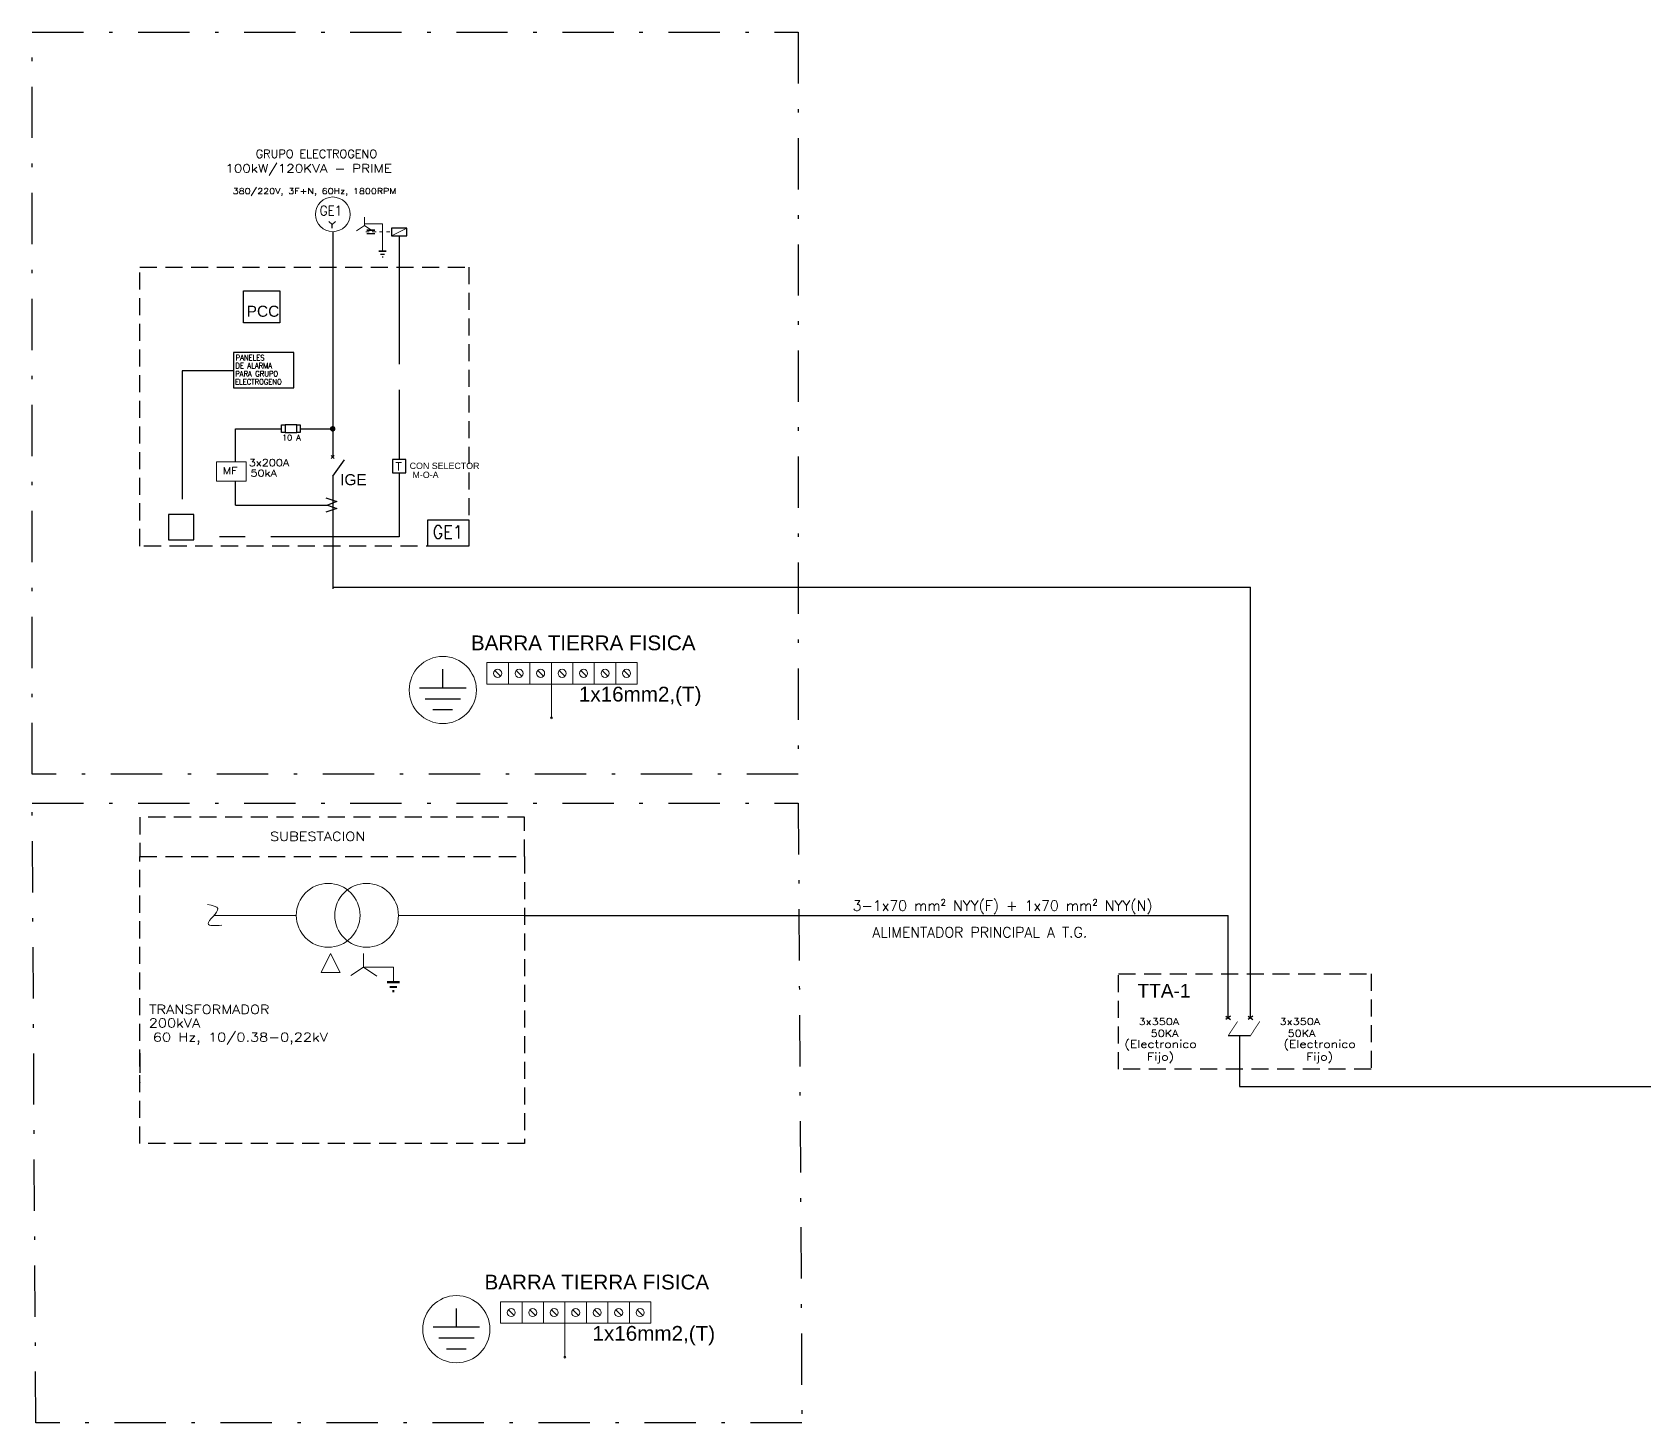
# Model space of a CAD drawing. Header units: inches. Extents: x 1395 to 2352, y -17763 to -17171.
# Drawn here: x 1866.22 to 1913.36, y -17384.68 to -17344.03 of the extents above; entities that cross this region are included whole.
import ezdxf
from ezdxf.enums import TextEntityAlignment as Align

# ---------------------------------------------------------------- set-up
doc = ezdxf.new("R2010")
doc.units = ezdxf.units.IN
for name, pattern in [('CENTER', [20, 12.5, -2.5, 2.5, -2.5]), ('DASHDOT', [1, 0.5, -0.25, 0, -0.25]), ('DASHED', [0.75, 0.5, -0.25]), ('HIDDEN', [0.375, 0.25, -0.125]), ('HIDDEN2', [0.1875, 0.125, -0.0625])]:
    doc.linetypes.add(name, pattern=pattern)
for name, color, linetype, lineweight in [('0-TEXTO Indicativo', 7, 'Continuous', 0), ('Barras', 13, 'Continuous', 0), ('COM', 5, 'Continuous', 5), ('E_N2XH', 6, 'Continuous', 20), ('IE-LUMINARIA CTO. EMERGENCIA', 1, 'Continuous', 30), ('TEXTO', 7, 'Continuous', 15)]:
    doc.layers.add(name, color=color, linetype=linetype, lineweight=lineweight)
for name, color, linetype in [('0.4', 4, 'Continuous'), ('FUERZA', 150, 'Continuous'), ('LINEA', 251, 'Continuous'), ('PROYECCIONES 0.2', 2, 'HIDDEN'), ('tablero', 1, 'Continuous'), ('TEX', 251, 'Continuous'), ('TEXTO 0.3', 3, 'Continuous'), ('TEXTO ELE.UNIFILAR', 2, 'Continuous')]:
    doc.layers.add(name, color=color, linetype=linetype)
doc.styles.add('Arial', font='arial.ttf')
doc.styles.add('kronen', font='GOTHIC.TTF')
doc.styles.add('RAUL-LTBT', font='swissl.ttf', dxfattribs={"height": 0.05})
doc.styles.add('ROMAND', font='romand__.ttf', dxfattribs={"width": 1.2, "height": 0.1})
doc.styles.add('Romans', font='romans.shx')
doc.styles.add('ROMANT', font='romant', dxfattribs={"width": 1.5, "height": 0.5})
doc.styles.get("Standard").update_dxf_attribs({"font": 'arial.ttf'})

# ---------------------------------------------------------------- blocks, each defined once
blk = doc.blocks.new('TIERRA')
at = {"layer": 'TEXTO', "color": 4}
for p, q in [((3.57, 8.89), (3.57, 16.5)), ((3.57, 16.5), (7.52, 16.5)), ((0, 8.62), (3.56, 8.62)), ((3.56, 8.62), (5.96, 12.11)), ((3.56, 8.62), (5.73, 5.29)), ((0, 0), (5, 2.46)), ((5, -2.54), (0, 0)), ((5, -2.54), (5, 2.46))]:
    blk.add_line(p, q, dxfattribs=at)
at = {"layer": 'TEXTO', "color": 60, "const_width": 0.6, "flags": 128}
for points in [[(7.52, 14.85), (7.52, 18.14)], [(8.79, 15.54), (8.79, 17.46)], [(9.92, 16.23), (9.92, 16.77)]]:
    blk.add_lwpolyline(points, dxfattribs=at)
blk = doc.blocks.new('CONECCION A TIERA')
at = {"color": 50}
for p, q in [((50.428, 41.833), (50.428, 42.383)), ((51.108, 41.833), (49.747, 41.833)), ((49.912, 41.519), (50.944, 41.519)), ((50.138, 41.205), (50.717, 41.205))]:
    blk.add_line(p, q, dxfattribs=at)
at = {"layer": 'Barras'}
for p, q in [((52.116, 42.179), (51.949, 42.346)), ((52.744, 42.179), (52.578, 42.346)), ((53.372, 42.179), (53.206, 42.346)), ((54, 42.179), (53.834, 42.346)), ((54.628, 42.179), (54.462, 42.346)), ((55.256, 42.179), (55.09, 42.346)), ((55.884, 42.179), (55.718, 42.346)), ((53.603, 41.948), (53.603, 40.96))]:
    blk.add_line(p, q, dxfattribs=at)
at = {"layer": 'Barras', "elevation": 0}
for points in [[(51.719, 41.948), (52.347, 41.948), (52.347, 42.576), (51.719, 42.576)], [(52.347, 41.948), (52.975, 41.948), (52.975, 42.576), (52.347, 42.576)], [(52.975, 41.948), (53.603, 41.948), (53.603, 42.576), (52.975, 42.576)], [(53.603, 41.948), (54.231, 41.948), (54.231, 42.576), (53.603, 42.576)], [(54.231, 41.948), (54.859, 41.948), (54.859, 42.576), (54.231, 42.576)], [(54.859, 41.948), (55.487, 41.948), (55.487, 42.576), (54.859, 42.576)], [(55.487, 41.948), (56.115, 41.948), (56.115, 42.576), (55.487, 42.576)]]:
    blk.add_lwpolyline(points, close=True, dxfattribs=at)
at = {"layer": 'Barras'}
for centre, radius in [((50.428, 41.775), 0.982), ((52.033, 42.262), 0.118), ((52.661, 42.262), 0.118), ((53.289, 42.262), 0.118), ((53.917, 42.262), 0.118), ((54.545, 42.262), 0.118), ((55.173, 42.262), 0.118), ((55.801, 42.262), 0.118)]:
    blk.add_circle(centre, radius, dxfattribs=at)
for start, end in [(0, 180), (180, 0)]:
    blk.add_arc((53.603, 40.96), 0.0268, start, end, dxfattribs=at)

msp = doc.modelspace()

# ---------------------------------------------------------------- linework, layer by layer
at = {"elevation": 0}
msp.add_lwpolyline([(1877.78, -17358.283), (1878.981, -17358.283), (1878.981, -17359.05), (1877.78, -17359.05)], close=True, dxfattribs=at)
at = {"layer": '0.4', "color": 5}
for p, q in [((1874.999, -17357.004), (1874.999, -17360.302)), ((1874.999, -17360.248), (1901.835, -17360.248)), ((1880.607, -17369.846), (1901.185, -17369.846)), ((1901.185, -17372.843), (1901.185, -17369.846))]:
    msp.add_line(p, q, dxfattribs=at)
at = {"layer": '0.4', "color": 5, "elevation": 0}
for points in [[(1901.835, -17372.843), (1901.835, -17360.248)], [(1901.51, -17373.359), (1901.51, -17374.851), (1916.357, -17374.851), (1916.357, -17374.851)]]:
    msp.add_lwpolyline(points, dxfattribs=at)
at = {"layer": 'COM', "color": 191, "ltscale": 0.4}
for p, q in [((1875.93, -17349.433), (1875.93, -17349.68)), ((1875.93, -17349.68), (1875.699, -17349.83)), ((1875.93, -17349.631), (1876.458, -17349.631)), ((1875.93, -17349.68), (1876.172, -17349.846)), ((1876.458, -17349.631), (1876.458, -17349.905)), ((1876.458, -17349.905), (1876.458, -17350.429)), ((1876.721, -17349.977), (1877.165, -17349.755))]:
    msp.add_line(p, q, dxfattribs=at)
at = {"layer": 'COM', "color": 191, "linetype": 'HIDDEN', "ltscale": 0.4}
msp.add_line((1875.968, -17349.866), (1876.721, -17349.866), dxfattribs=at)
at = {"layer": 'COM', "color": 0}
msp.add_circle((1875.001, -17349.351), 0.507, dxfattribs=at)
at = {"layer": 'E_N2XH', "elevation": 0}
for points in [[(1873.937, -17369.846), (1871.533, -17369.846)], [(1880.607, -17369.846), (1876.922, -17369.846)]]:
    msp.add_lwpolyline(points, dxfattribs=at)
at = {"layer": 'E_N2XH'}
for centre in [(1874.868, -17369.846), (1875.99, -17369.846)]:
    msp.add_circle(centre, 0.932, dxfattribs=at)
msp.add_spline([(1871.337, -17369.533), (1871.642, -17369.649), (1871.356, -17370.091), (1871.759, -17370.136)], degree=3, dxfattribs=at)
at = {"layer": 'FUERZA'}
for p, q in [((1875.001, -17349.857), (1875.001, -17356.446)), ((1901.118, -17372.795), (1901.251, -17372.891)), ((1901.251, -17372.795), (1901.118, -17372.891)), ((1901.768, -17372.795), (1901.902, -17372.891)), ((1901.902, -17372.795), (1901.768, -17372.891)), ((1901.185, -17373.359), (1901.835, -17373.359))]:
    msp.add_line(p, q, dxfattribs=at)
at = {"layer": 'FUERZA', "color": 0}
for p, q in [((1874.956, -17356.401), (1875.046, -17356.491)), ((1875.046, -17356.401), (1874.956, -17356.491)), ((1874.999, -17357.004), (1875.341, -17356.528))]:
    msp.add_line(p, q, dxfattribs=at)
at = {"layer": 'FUERZA', "color": 7, "elevation": 0, "flags": 128}
for points, const_width in [([(1875.994, -17349.814), (1876.239, -17349.814)], 0.0445), ([(1875.994, -17349.918), (1876.239, -17349.918)], 0.0445), ([(1876.343, -17350.429), (1876.572, -17350.429)], 0.0416), ([(1876.391, -17350.517), (1876.524, -17350.517)], 0.0416), ([(1876.439, -17350.595), (1876.476, -17350.595)], 0.0416)]:
    msp.add_lwpolyline(points, dxfattribs=dict(at, const_width=const_width))
at = {"layer": 'FUERZA', "color": 7, "elevation": 0}
for points in [[(1876.721, -17349.977), (1877.165, -17349.977), (1877.165, -17349.755), (1876.721, -17349.755)], [(1872.097, -17354.424), (1873.867, -17354.424), (1873.867, -17353.393), (1872.097, -17353.393)], [(1876.751, -17356.904), (1877.135, -17356.904), (1877.135, -17356.52), (1876.751, -17356.52)], [(1870.197, -17358.863), (1870.938, -17358.863), (1870.938, -17358.122), (1870.197, -17358.122)]]:
    msp.add_lwpolyline(points, close=True, dxfattribs=at)
at = {"layer": 'FUERZA', "color": 7, "linetype": 'CENTER', "ltscale": 0.3, "elevation": 0}
for points in [[(1876.943, -17349.977), (1876.943, -17355.086), (1876.943, -17355.086), (1876.943, -17356.52)], [(1872.097, -17353.927), (1870.596, -17353.927), (1870.596, -17358.122)], [(1876.943, -17356.904), (1876.943, -17358.777), (1870.938, -17358.777)]]:
    msp.add_lwpolyline(points, dxfattribs=at)
at = {"layer": 'FUERZA', "color": 7, "elevation": 0}
for points in [[(1874.049, -17355.508), (1874.049, -17355.733), (1873.95, -17355.733), (1873.95, -17355.508), (1873.611, -17355.508), (1873.611, -17355.733), (1873.504, -17355.733), (1873.504, -17355.508), (1873.611, -17355.508), (1873.611, -17355.733), (1873.95, -17355.733), (1873.95, -17355.508), (1874.049, -17355.508)], [(1874.799, -17357.641), (1875.118, -17357.745), (1874.843, -17357.849), (1875.118, -17357.953), (1874.799, -17358.056)]]:
    msp.add_lwpolyline(points, dxfattribs=at)
at = {"layer": 'FUERZA', "color": 7, "const_width": 0.0807, "elevation": 0}
msp.add_lwpolyline([(1874.96, -17355.621, 1), (1875.041, -17355.621, 1)], format="xyb", close=True, dxfattribs=at)
at = {"layer": 'FUERZA', "color": 7, "lineweight": 9, "elevation": 0}
msp.add_lwpolyline([(1871.604, -17357.148), (1872.466, -17357.148), (1872.466, -17356.582), (1871.604, -17356.582)], close=True, dxfattribs=at)
at = {"layer": 'FUERZA', "const_width": 0.0217, "elevation": 0}
for points in [[(1901.458, -17372.946), (1901.185, -17373.359)], [(1902.108, -17372.946), (1901.835, -17373.359)]]:
    msp.add_lwpolyline(points, dxfattribs=at)
at = {"layer": 'IE-LUMINARIA CTO. EMERGENCIA', "color": 5, "elevation": 0}
msp.add_lwpolyline([(1872.387, -17351.59), (1873.451, -17351.59), (1873.451, -17352.521), (1872.387, -17352.521)], close=True, dxfattribs=at)
at = {"layer": 'LINEA', "color": 3, "linetype": 'HIDDEN2', "ltscale": 4, "elevation": 0}
for points in [[(1869.362, -17350.895), (1878.981, -17350.895), (1878.981, -17359.05), (1869.362, -17359.05)], [(1869.362, -17368.125), (1880.607, -17368.125), (1880.607, -17366.978), (1869.362, -17366.978)], [(1869.362, -17368.125), (1880.607, -17368.125), (1880.607, -17376.518), (1869.362, -17376.518)], [(1897.975, -17371.554), (1905.361, -17371.554), (1905.361, -17374.341), (1897.975, -17374.341)]]:
    msp.add_lwpolyline(points, close=True, dxfattribs=at)
at = {"layer": 'PROYECCIONES 0.2', "color": 3, "linetype": 'DASHED', "ltscale": 1.15, "elevation": 0}
msp.add_lwpolyline([(1869.362, -17373.871), (1869.362, -17374.74)], dxfattribs=at)
at = {"layer": 'tablero', "color": 1, "linetype": 'DASHDOT', "ltscale": 3, "elevation": 0}
for points in [[(1866.215, -17344.028), (1888.612, -17344.028), (1888.612, -17365.719), (1866.215, -17365.719)], [(1866.215, -17366.567), (1888.612, -17366.567), (1888.717, -17384.68), (1866.32, -17384.68)]]:
    msp.add_lwpolyline(points, close=True, dxfattribs=at)
at = {"layer": 'TEX', "color": 0}
for p, q in [((1874.89, -17349.56), (1874.988, -17349.645)), ((1874.988, -17349.645), (1875.086, -17349.56)), ((1874.988, -17349.76), (1874.988, -17349.645)), ((1872.161, -17355.621), (1873.504, -17355.621)), ((1872.161, -17356.582), (1872.161, -17355.621)), ((1874.049, -17355.621), (1875.001, -17355.621)), ((1872.161, -17357.849), (1872.161, -17357.148)), ((1872.161, -17357.849), (1874.843, -17357.849))]:
    msp.add_line(p, q, dxfattribs=at)

# ---------------------------------------------------------------- block references
for p in [(1827.79, -17405.033, 0), (1828.188, -17423.721, 0)]:
    msp.add_blockref('CONECCION A TIERA', p)
at = {"layer": 'COM', "xscale": 0.1111418880000001, "yscale": 0.1111418880000001, "zscale": 0.1111418880000001, "rotation": 270}
msp.add_blockref('TIERRA', (1874.94, -17370.963), dxfattribs=at)

# ---------------------------------------------------------------- texts
at = {"layer": '0-TEXTO Indicativo', "linetype": 'HIDDEN', "style": 'RAUL-LTBT'}
for p in [(1879.041, -17362.095), (1879.439, -17380.783)]:
    msp.add_text('BARRA TIERRA FISICA', height=0.43177, dxfattribs=at).set_placement(p)
at = {"layer": '0-TEXTO Indicativo', "style": 'RAUL-LTBT'}
for p in [(1882.197, -17363.594), (1882.595, -17382.282)]:
    msp.add_text('1x16mm2,(T)', height=0.43177, dxfattribs=at).set_placement(p)
at = {"layer": 'FUERZA', "color": 7, "style": 'ROMAND', "width": 1.2}
msp.add_text('T', height=0.235, dxfattribs=at).set_placement((1876.83, -17356.839))
at = {"layer": 'TEXTO', "color": 0, "style": 'ROMANT'}
msp.add_text('GRUPO ELECTROGENO ', height=0.24223, dxfattribs=at).set_placement((1872.748, -17347.704))
at = {"layer": 'TEXTO', "color": 0}
for s, height, style, width, p in [('100kW/120KVA - PRIME', 0.24223, 'ROMANT', 1.2, (1871.86, -17348.13)), ('380/220V, 3F+N, 60Hz, 1800RPM', 0.16956, 'ROMANT', 1.2, (1872.078, -17348.756)), ('GE1', 0.2826, 'ROMAND', 0.9, (1874.62, -17349.382)), ('DE ALARMA', 0.1615, 'ROMAND', 0.9, (1872.156, -17353.858)), ('PANELES ', 0.1615, 'ROMAND', 0.9, (1872.161, -17353.624)), ('ELECTROGENO', 0.16149, 'ROMAND', 0.9, (1872.145, -17354.328)), ('PARA GRUPO', 0.1615, 'ROMAND', 0.9, (1872.15, -17354.093)), ('MF', 0.2019, 'ROMANT', 1.2, (1871.781, -17356.944))]:
    msp.add_text(s, height=height, dxfattribs=dict(at, style=style, width=width)).set_placement(p)
for s, p in [('PCC', (1872.485, -17352.346)), ('IGE', (1875.217, -17357.27))]:
    msp.add_text(s, height=0.323, dxfattribs=at).set_placement(p)
at = {"layer": 'TEXTO', "color": 0, "style": 'ROMAND'}
msp.add_text('10 A', height=0.1696, dxfattribs=at).set_placement((1873.792, -17355.88), align=Align.MIDDLE)
at = {"layer": 'TEXTO', "style": 'ROMANT', "width": 1.2}
for s, height, p in [('3x200A', 0.2, (1872.547, -17356.711)), ('50kA', 0.2, (1872.597, -17357.017)), ('SUBESTACION', 0.25933, (1873.166, -17367.666)), ('TRANSFORMADOR', 0.25933, (1869.634, -17372.725)), ('200kVA', 0.2593, (1869.621, -17373.121)), ('3x350A', 0.2, (1898.565, -17373.051)), ('3x350A', 0.2, (1902.688, -17373.049)), ('60 Hz, 10/0.38-0,22kV', 0.25933, (1869.741, -17373.538)), ('50KA', 0.2, (1898.916, -17373.397)), ('50KA', 0.2, (1902.92, -17373.395))]:
    msp.add_text(s, height=height, dxfattribs=at).set_placement(p)
at = {"layer": 'TEXTO', "color": 240, "true_color": 0xed1f24, "style": 'ROMAND', "width": 0.9}
msp.add_text('GE1', height=0.3815, dxfattribs=at).set_placement((1877.923, -17358.829))
at = {"layer": 'TEXTO', "style": 'Arial'}
msp.add_text('TTA-1', height=0.4, dxfattribs=at).set_placement((1899.306, -17372.05), align=Align.MIDDLE)
at = {"layer": 'TEXTO', "char_height": 0.22228, "width": 1.32293, "attachment_point": 1, "style": 'ROMAND'}
for insert in [(1898.544, -17373.497), (1903.194, -17373.497)]:
    msp.add_mtext('\\pxqc;(Electronico Fijo)', dxfattribs=dict(at, insert=insert))
at = {"layer": 'TEXTO 0.3', "style": 'Romans'}
msp.add_text(' 3-1x70 mm² NYY(F) + 1x70 mm² NYY(N)', height=0.30177, dxfattribs=at).set_placement((1889.995, -17369.713))
at = {"layer": 'TEXTO 0.3', "insert": (1893.919, -17370.342), "char_height": 0.30177, "width": 10.86834, "attachment_point": 5, "style": 'kronen'}
msp.add_mtext('{\\Fromans|c0;ALIMENTADOR PRINCIPAL A T.G.}', dxfattribs=at)
at = {"layer": 'TEXTO ELE.UNIFILAR'}
msp.add_text('CON SELECTOR', height=0.18524, dxfattribs=at).set_placement((1877.25, -17356.796))
msp.add_text('M-O-A', height=0.1852, dxfattribs=at).set_placement((1877.714, -17356.967), align=Align.MIDDLE)

doc.saveas('drawing.dxf')
